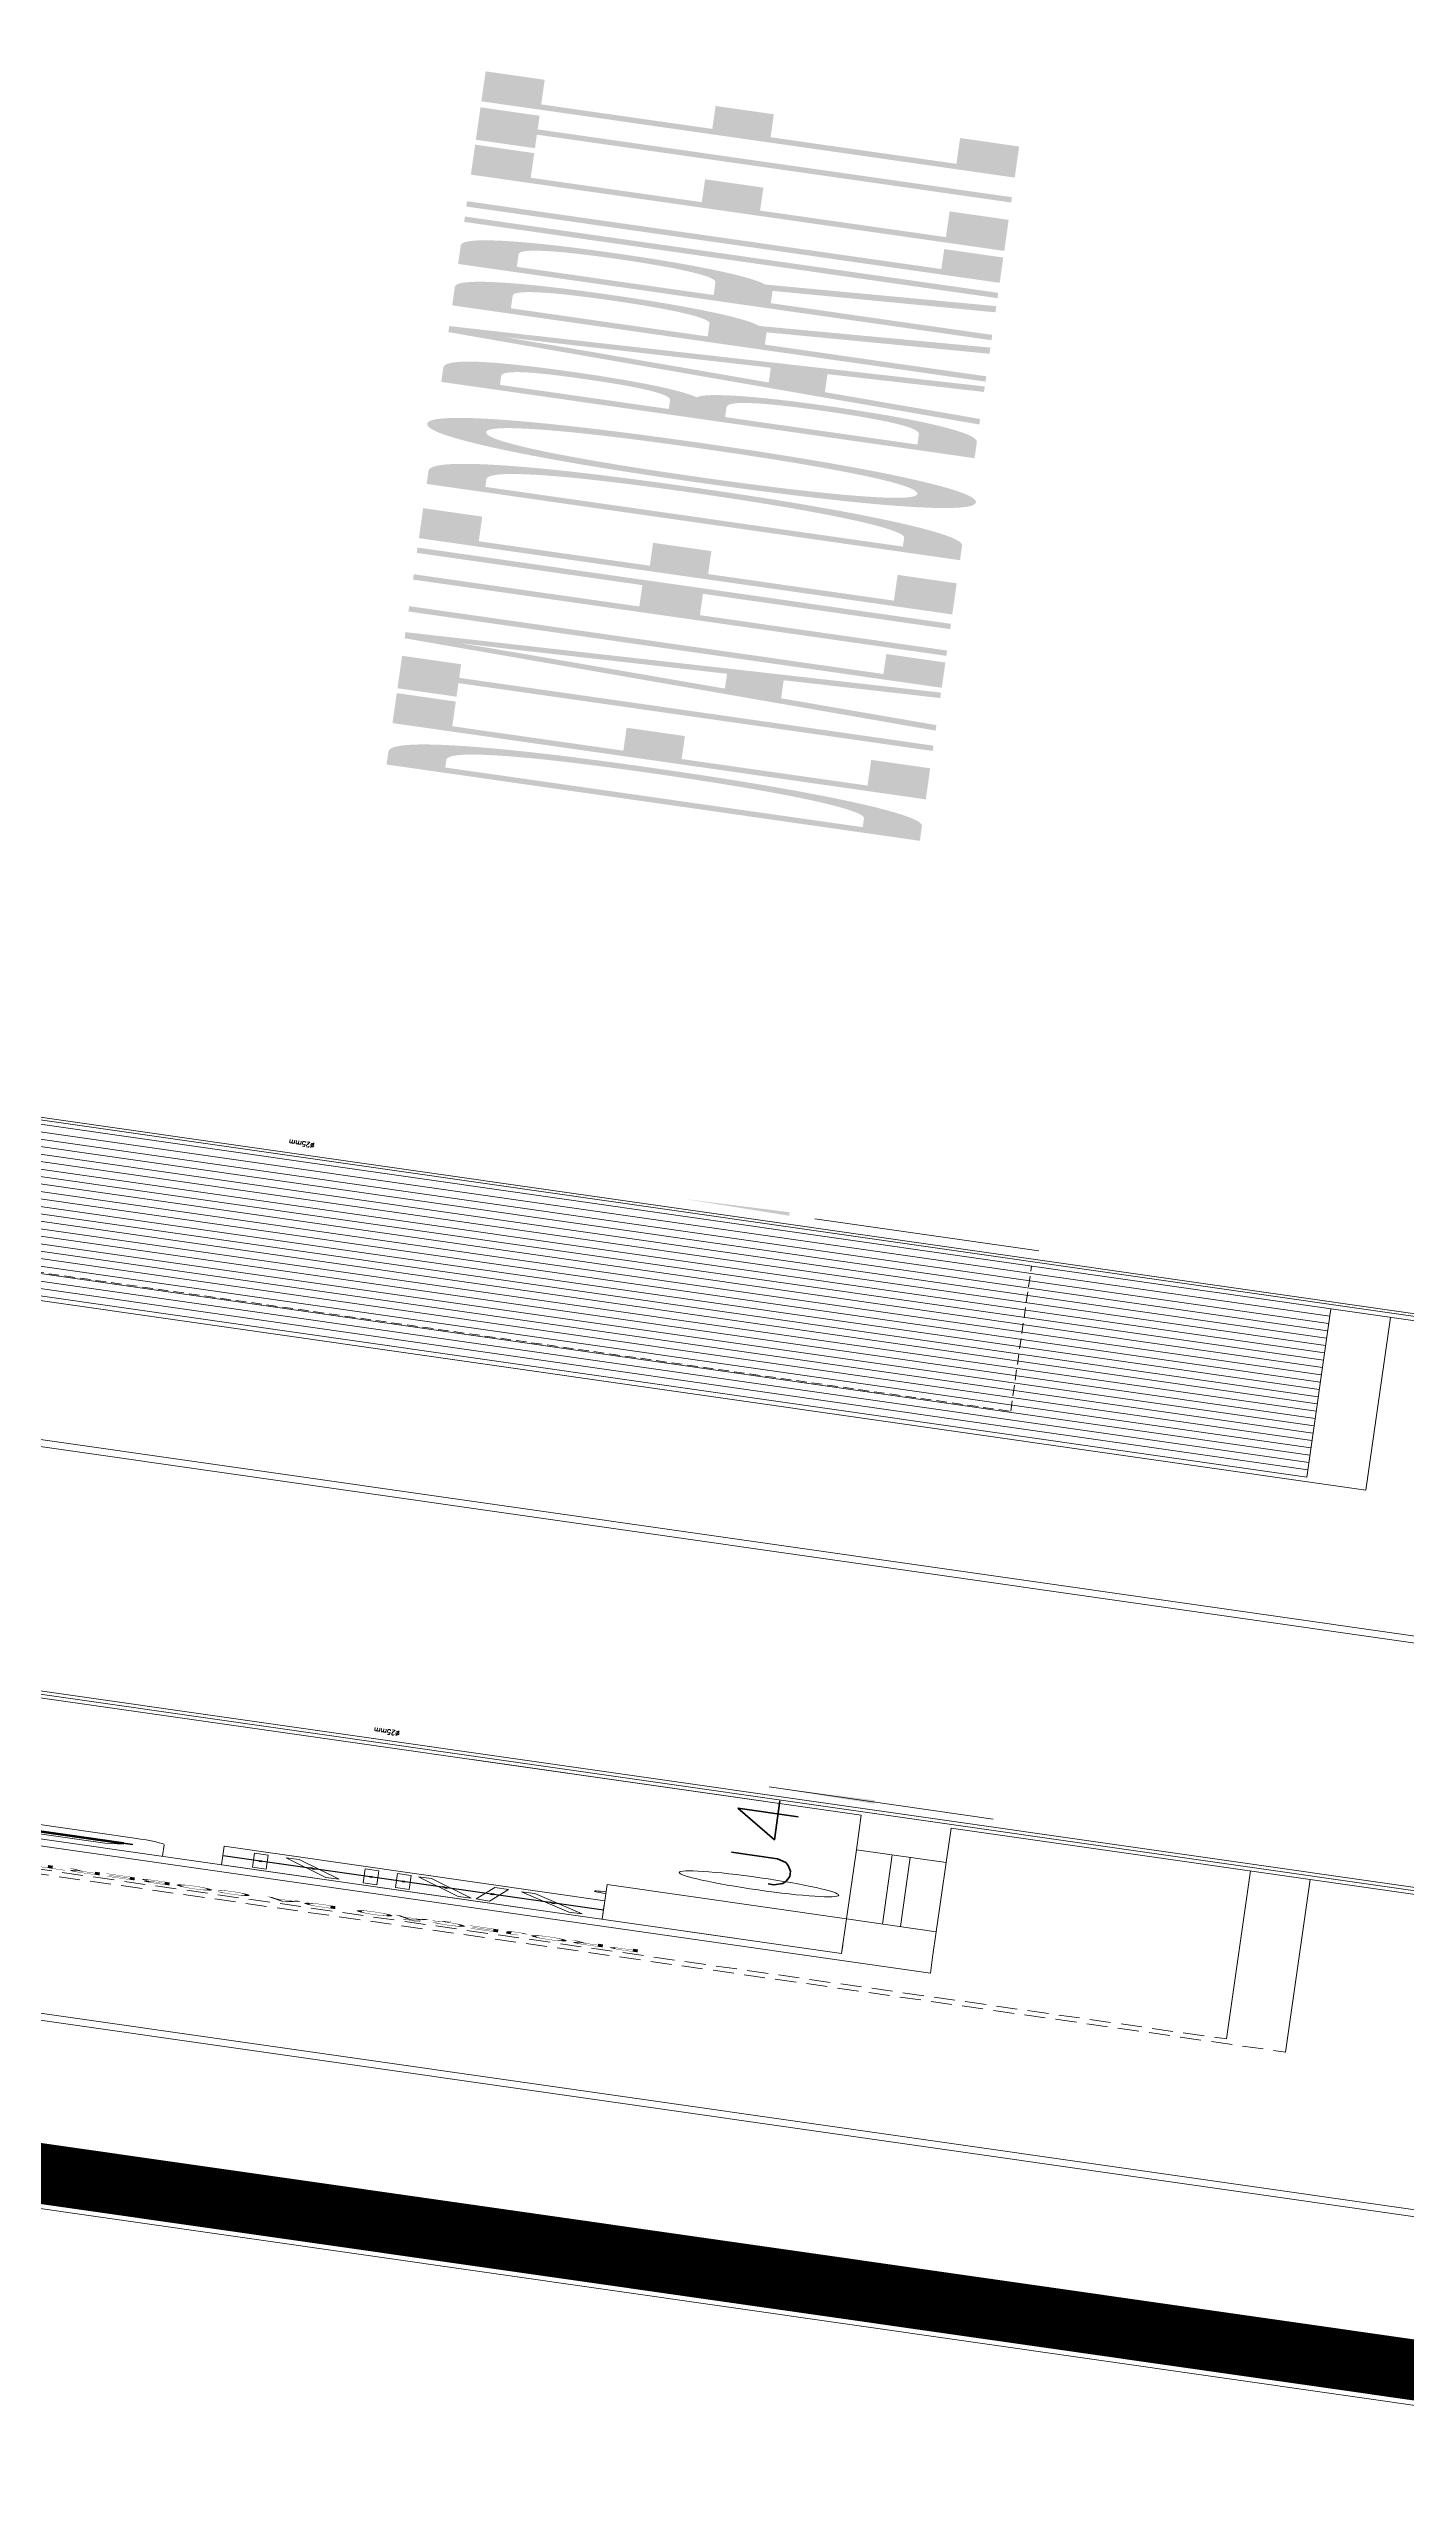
# Model space of a CAD drawing. Header units: millimetres. Extents: x -361192058 to 101130107379, y -14071650034 to 19218552450.
# Drawn here: x -136930.3 to -136796.9, y 43203.9 to 43443.8 of the extents above; entities that cross this region are included whole.
import ezdxf
from ezdxf.enums import TextEntityAlignment as Align

# ---------------------------------------------------------------- set-up
doc = ezdxf.new("R2010")
doc.units = ezdxf.units.MM
doc.header["$LTSCALE"] = 0.5
doc.linetypes.add('HIDDEN', pattern=[0.375, 0.25, -0.125])
doc.linetypes.add('HIDDEN2', pattern=[0.1875, 0.125, -0.0625])
for name, color, linetype in [('02', 2, 'Continuous'), ('CONEXAO_AG_FRIA', 3, 'Continuous'), ('CONEXAO_ESGOTO', 7, 'Continuous'), ('DIVERSOS', 4, 'Continuous'), ('ESQUADRIAS', 3, 'Continuous'), ('HATCH', 8, 'Continuous'), ('JANELAS_EXTERNO', 1, 'Continuous'), ('JANELAS_INTERNO', 2, 'Continuous'), ('MOBIL-I', 251, 'Continuous'), ('parede', 2, 'Continuous'), ('PISO', 8, 'Continuous'), ('proj', 8, 'HIDDEN'), ('projeção 02', 7, 'HIDDEN2'), ('TEXTO', 3, 'Continuous'), ('TUBULAÇÃO_HIDRÁULICA', 5, 'Continuous')]:
    doc.layers.add(name, color=color, linetype=linetype)
doc.styles.add('ROMANS', font='romans', dxfattribs={"height": 0.1})
doc.styles.add('SANSSERIF', font='sas_____.pfb', dxfattribs={"height": 1})
doc.styles.get("Standard").update_dxf_attribs({"font": 'txt.shx', "height": 0.12})

# ---------------------------------------------------------------- blocks, each defined once
blk = doc.blocks.new('APROVADO QUADRA 21.2 MBVII')
at = {"color": 8, "lineweight": 18}
for p, q in [((4484.8253, 2464.1943), (4484.8253, 2464.8294)), ((4484.8328, 2464.1943), (4484.8328, 2464.8294)), ((4484.6776, 2464.7789), (4484.9805, 2464.7789)), ((4484.6776, 2464.7562), (4484.6776, 2464.7789)), ((4484.6776, 2464.7562), (4484.9805, 2464.7562)), ((4484.8178, 2464.7656), (4484.8178, 2464.7694)), ((4484.8404, 2464.7694), (4484.8178, 2464.7694)), ((4484.8404, 2464.7656), (4484.8178, 2464.7656)), ((4484.8404, 2464.7694), (4484.8404, 2464.7656)), ((4484.9805, 2464.7562), (4484.9805, 2464.7789)), ((4484.6795, 2464.6567), (4484.9743, 2464.7262)), ((4484.9795, 2464.7041), (4484.9743, 2464.7262)), ((4484.6847, 2464.6345), (4484.9795, 2464.7041)), ((4484.8401, 2464.6848), (4484.8181, 2464.6796)), ((4484.819, 2464.6759), (4484.8181, 2464.6796)), ((4484.841, 2464.6811), (4484.819, 2464.6759)), ((4484.8401, 2464.6848), (4484.841, 2464.6811)), ((4484.6847, 2464.6345), (4484.6795, 2464.6567)), ((4484.6776, 2464.5939), (4484.9805, 2464.5939)), ((4484.6776, 2464.5712), (4484.6776, 2464.5939)), ((4484.9805, 2464.5712), (4484.9805, 2464.5939)), ((4484.6776, 2464.5712), (4484.9805, 2464.5712)), ((4484.8178, 2464.5807), (4484.8178, 2464.5845)), ((4484.8404, 2464.5845), (4484.8178, 2464.5845)), ((4484.8404, 2464.5807), (4484.8178, 2464.5807)), ((4484.8404, 2464.5845), (4484.8404, 2464.5807)), ((4484.6776, 2464.54), (4484.9805, 2464.54)), ((4484.6776, 2464.5173), (4484.6776, 2464.54)), ((4484.6776, 2464.5173), (4484.9805, 2464.5173)), ((4484.8178, 2464.5267), (4484.8178, 2464.5305)), ((4484.8404, 2464.5305), (4484.8178, 2464.5305)), ((4484.8404, 2464.5267), (4484.8178, 2464.5267)), ((4484.8404, 2464.5305), (4484.8404, 2464.5267)), ((4484.9805, 2464.5173), (4484.9805, 2464.54)), ((4484.6795, 2464.4356), (4484.9743, 2464.5051)), ((4484.6847, 2464.4135), (4484.9795, 2464.483)), ((4484.9795, 2464.483), (4484.9743, 2464.5051)), ((4484.6847, 2464.4135), (4484.6795, 2464.4356)), ((4484.8401, 2464.4638), (4484.8181, 2464.4586)), ((4484.819, 2464.4549), (4484.8181, 2464.4586)), ((4484.841, 2464.4601), (4484.819, 2464.4549)), ((4484.8401, 2464.4638), (4484.841, 2464.4601)), ((4484.6774, 2464.3828), (4484.6795, 2464.4054)), ((4484.6795, 2464.4054), (4484.9811, 2464.3772)), ((4484.6774, 2464.3828), (4484.979, 2464.3546)), ((4484.8178, 2464.3791), (4484.8182, 2464.3829)), ((4484.8403, 2464.377), (4484.8178, 2464.3791)), ((4484.8407, 2464.3808), (4484.8182, 2464.3829)), ((4484.8407, 2464.3808), (4484.8403, 2464.377)), ((4484.979, 2464.3546), (4484.9811, 2464.3772)), ((4484.6797, 2464.2502), (4484.9712, 2464.3326)), ((4484.6859, 2464.2284), (4484.9774, 2464.3107)), ((4484.9774, 2464.3107), (4484.9712, 2464.3326)), ((4484.8389, 2464.2854), (4484.8172, 2464.2792)), ((4484.8182, 2464.2756), (4484.8172, 2464.2792)), ((4484.84, 2464.2817), (4484.8182, 2464.2756)), ((4484.8389, 2464.2854), (4484.84, 2464.2817)), ((4484.6859, 2464.2284), (4484.6797, 2464.2502))]:
    blk.add_line(p, q, dxfattribs=at)
at = {"layer": '02', "color": 8, "lineweight": 18}
for p, q in [((4484.6343, 2464.8302), (4484.6343, 2463.7943)), ((4484.6343, 2464.8302), (4485.0343, 2464.8302)), ((4485.0343, 2464.8302), (4485.0343, 2464.1943)), ((4485.0343, 2464.1943), (4484.6343, 2464.1943)), ((4484.6343, 2464.1943), (4484.9526, 2464.1943)), ((4485.3843, 2464.1943), (4485.0343, 2464.1943)), ((4485.3843, 2463.7943), (4485.3843, 2464.1943)), ((4484.6343, 2463.7943), (4485.3843, 2463.7943))]:
    blk.add_line(p, q, dxfattribs=at)
at = {"layer": '02', "lineweight": 18}
blk.add_lwpolyline([(4476.7707, 2438.8395), (4537.9707, 2438.8395), (4537.9707, 2483.3895), (4476.7707, 2483.3895)], close=True, dxfattribs=at)
at = {"layer": '02', "lineweight": 18, "const_width": 0.1}
blk.add_lwpolyline([(4477.5207, 2439.5895), (4537.2207, 2439.5895), (4537.2207, 2482.6395), (4477.5207, 2482.6395)], close=True, dxfattribs=at)
at = {"layer": '02', "color": 8, "lineweight": 18}
blk.add_arc((4485.2066, 2464.1959), 0.0173, 354.5949, 185.4051, dxfattribs=at)
at = {"layer": 'CONEXAO_ESGOTO', "lineweight": 18}
for p, q in [((4500.1641, 2463.6359), (4500.1641, 2464.0102)), ((4487.9511, 2463.5777), (4487.9511, 2463.952))]:
    blk.add_line(p, q, dxfattribs=at)
for points in [[(4500.1915, 2464.229), (4500.229, 2464.0529), (4500.154, 2464.0529)], [(4487.9511, 2463.952), (4487.9886, 2463.7759), (4487.9136, 2463.7759)]]:
    blk.add_solid(points, dxfattribs=at)
at = {"layer": 'DIVERSOS', "color": 8, "lineweight": 18}
for p, q in [((4492.9711, 2456.1443), (4492.9711, 2478.7443)), ((4493.1211, 2456.6443), (4493.1211, 2478.7443)), ((4499.8211, 2463.7443), (4499.8211, 2456.6443)), ((4499.9711, 2463.7443), (4499.9711, 2456.1443))]:
    blk.add_line(p, q, dxfattribs=at)
at = {"layer": 'ESQUADRIAS', "color": 8, "lineweight": 18}
for p, q in [((4499.9711, 2478.7443), (4499.9711, 2463.7443)), ((4499.8211, 2468.1443), (4499.8211, 2464.4443)), ((4496.1711, 2466.4943), (4496.1711, 2463.1443)), ((4499.8211, 2463.7443), (4499.8211, 2464.4443)), ((4496.1711, 2463.1443), (4499.8211, 2463.1443))]:
    blk.add_line(p, q, dxfattribs=at)
at = {"layer": 'HATCH', "color": 8, "lineweight": 18}
for p, q in [((4496.3286, 2463.1443), (4496.3286, 2469.276)), ((4497.5986, 2463.1443), (4497.5986, 2469.2899)), ((4497.7574, 2463.1443), (4497.7574, 2469.2899)), ((4497.9161, 2463.1443), (4497.9161, 2469.2899)), ((4498.0749, 2463.1443), (4498.0749, 2469.2899)), ((4498.2336, 2463.1443), (4498.2336, 2469.2899)), ((4496.4874, 2463.1443), (4496.4874, 2469.1157)), ((4497.4399, 2463.1443), (4497.4399, 2469.1309)), ((4496.6461, 2463.1443), (4496.6461, 2468.9554)), ((4497.2811, 2463.1443), (4497.2811, 2468.9707)), ((4496.8049, 2463.1443), (4496.8049, 2468.7952)), ((4497.1224, 2463.1443), (4497.1224, 2468.8104)), ((4496.9636, 2463.1443), (4496.9636, 2468.6766)), ((4498.3924, 2463.1443), (4498.3924, 2466.9943)), ((4498.5511, 2463.1443), (4498.5511, 2466.9943)), ((4498.7099, 2463.1443), (4498.7099, 2466.9943)), ((4498.8686, 2463.1443), (4498.8686, 2466.9943)), ((4499.0274, 2463.1443), (4499.0274, 2466.9943)), ((4499.1861, 2463.1443), (4499.1861, 2466.9943)), ((4499.3449, 2463.1443), (4499.3449, 2466.9943)), ((4499.5036, 2463.1443), (4499.5036, 2466.9943)), ((4499.6624, 2463.1443), (4499.6624, 2466.9943)), ((4496.0711, 2466.3943), (4496.0711, 2463.0443)), ((4496.0711, 2463.0443), (4499.8211, 2463.0443))]:
    blk.add_line(p, q, dxfattribs=at)
at = {"layer": 'JANELAS_EXTERNO', "color": 8, "lineweight": 18}
for p, q in [((4486.8818, 2463.7943), (4485.3818, 2463.7943)), ((4486.8818, 2463.6443), (4485.3818, 2463.6443))]:
    blk.add_line(p, q, dxfattribs=at)
at = {"layer": 'JANELAS_INTERNO', "color": 8, "lineweight": 18}
for p, q in [((4486.8818, 2463.7343), (4485.3818, 2463.7343)), ((4486.8818, 2463.7043), (4485.3818, 2463.7043))]:
    blk.add_line(p, q, dxfattribs=at)
at = {"layer": 'MOBIL-I', "color": 8, "lineweight": 18}
for p, q in [((4484.9343, 2464.9787), (4484.9343, 2466.0145)), ((4484.8843, 2464.9287), (4484.6343, 2464.9287))]:
    blk.add_line(p, q, dxfattribs=at)
for points in [[(4484.7386, 2465.0263), (4484.7691, 2464.9957), (4484.7691, 2465.9831), (4484.7386, 2465.9526)], [(4484.7691, 2464.9957), (4484.7844, 2464.9957), (4484.7844, 2465.9831), (4484.7691, 2465.9831)], [(4484.7844, 2464.9805), (4484.7996, 2464.9805), (4484.7996, 2465.9984), (4484.7844, 2465.9984)], [(4484.7996, 2464.9957), (4484.8047, 2464.9957), (4484.8047, 2465.9831), (4484.7996, 2465.9831)]]:
    blk.add_lwpolyline(points, close=True, dxfattribs=at)
blk.add_arc((4484.8843, 2464.9787), 0.05, 270, 0, dxfattribs=at)
at = {"layer": 'parede', "color": 8, "lineweight": 18}
for p, q in [((4480.7793, 2456.1443), (4480.7793, 2481.1443)), ((4487.7793, 2481.1443), (4487.7793, 2456.1443)), ((4480.9293, 2456.6443), (4480.9293, 2474.0943)), ((4484.4843, 2466.9943), (4484.4843, 2463.6443)), ((4484.6343, 2466.9943), (4484.6343, 2463.7943)), ((4487.6293, 2466.9943), (4487.6293, 2463.7943)), ((4487.6293, 2464.4443), (4487.6293, 2463.7943)), ((4485.3818, 2463.7943), (4484.6343, 2463.7943)), ((4484.8093, 2463.7943), (4484.6343, 2463.7943)), ((4485.3818, 2463.7943), (4485.3818, 2463.6443)), ((4487.6293, 2463.7943), (4486.8818, 2463.7943)), ((4486.8818, 2463.7943), (4486.8818, 2463.6443)), ((4484.8293, 2463.6443), (4484.4843, 2463.6443)), ((4485.3818, 2463.6443), (4484.8293, 2463.6443)), ((4487.6293, 2463.6443), (4486.8818, 2463.6443)), ((4487.6293, 2463.6443), (4487.6293, 2456.6443))]:
    blk.add_line(p, q, dxfattribs=at)
at = {"layer": 'PISO', "color": 8, "lineweight": 18}
for p, q in [((4483.9843, 2463.1443), (4487.6293, 2463.1443)), ((4483.8843, 2463.0443), (4487.6293, 2463.0443))]:
    blk.add_line(p, q, dxfattribs=at)
blk.add_circle((4485.8614, 2463.9458), 0.1333, dxfattribs=at)
at = {"layer": 'proj', "color": 8, "lineweight": 18}
for p, q in [((4483.9843, 2466.4943), (4483.9843, 2463.1443)), ((4483.8843, 2466.3943), (4483.8843, 2463.0443))]:
    blk.add_line(p, q, dxfattribs=at)
at = {"layer": 'projeção 02', "color": 8, "lineweight": 18}
for p, q in [((4496.6711, 2466.9943), (4496.6711, 2463.6443)), ((4496.6711, 2463.6443), (4499.8211, 2463.6443))]:
    blk.add_line(p, q, dxfattribs=at)
at = {"layer": 'TUBULAÇÃO_HIDRÁULICA', "lineweight": 18}
for p, q in [((4499.9156, 2467.0534), (4499.9182, 2456.5728)), ((4487.7015, 2467.0316), (4487.7111, 2456.6556))]:
    blk.add_line(p, q, dxfattribs=at)
at = {"color": 0, "lineweight": 13, "flags": 8}
for p in [(4700.7247, 2280.1125), (4699.5738, 2277.8964), (4702.3546, 2276.195), (4703.6722, 2274.085), (4699.8445, 2272.2194), (4703.0488, 2270.137), (4703.0877, 2267.9803), (4700.6523, 2261.5216), (4700.7007, 2257.1593)]:
    blk.add_attdef('NIVEL', p, '', height=0.075, dxfattribs=at)
for rotation, width, p in [(90, 0.8, (4700.8205, 2275.7521)), (270, 0.6, (4703.8437, 2274.9021)), (90, 0.8, (4701.5575, 2268.5021)), (180, 0.6, (4651.1817, 2236.1931))]:
    blk.add_attdef('$PORTA', text='', height=0.09, rotation=rotation, dxfattribs=dict(at, width=width)).set_placement(p, align=Align.MIDDLE)
for p in [(4654.176, 2240.463), (4648.499, 2240.1923), (4637.8012, 2239.3845), (4633.4388, 2239.3361), (4656.3921, 2239.3121), (4652.4746, 2237.6822), (4646.4166, 2236.988), (4644.2598, 2236.9491), (4650.3646, 2236.3646)]:
    blk.add_attdef('NIVEL', p, '', height=0.075, rotation=270, dxfattribs=at)
at = {"color": 0, "lineweight": 13, "width": 0.8, "flags": 8}
for p in [(4652.0317, 2239.2163), (4644.7817, 2238.4793)]:
    blk.add_attdef('$PORTA', text='', height=0.09, dxfattribs=at).set_placement(p, align=Align.MIDDLE)
at = {"layer": 'CONEXAO_AG_FRIA', "lineweight": 18, "char_height": 0.108, "attachment_point": 5, "rotation": 90, "style": 'ROMANS'}
for insert in [(4500.2037, 2464.8678), (4487.9634, 2464.5908)]:
    blk.add_mtext('\\A1;∅25mm', dxfattribs=dict(at, insert=insert))
at = {"layer": 'DIVERSOS', "color": 8, "lineweight": 18, "insert": (4485.7751, 2463.9983), "char_height": 0.10106, "width": 0.373078, "attachment_point": 1}
blk.add_mtext('{\\C3;J4}', dxfattribs=at)
at = {"layer": 'PISO', "color": 8, "lineweight": 18, "style": 'SANSSERIF'}
blk.add_text('PROJEÇÃO DA COBERTA', height=0.062598, rotation=90, dxfattribs=at).set_placement((4484.0981, 2464.1214))
at = {"layer": 'TEXTO', "lineweight": 18, "style": 'SANSSERIF'}
blk.add_text('DETALHE DO BARRILETE', height=0.891018, dxfattribs=at).set_placement((4508.4177, 2464.8176), align=Align.TOP_LEFT)

msp = doc.modelspace()

# ---------------------------------------------------------------- block references
at = {"layer": '02', "color": 0, "lineweight": 30, "xscale": -4.574818403918471, "yscale": -59.40450511825884, "zscale": 4.574818403918471, "rotation": 261.8606972171988}
msp.add_blockref('APROVADO QUADRA 21.2 MBVII', (5129.041, 2225.201), dxfattribs=at)

doc.saveas('drawing.dxf')
